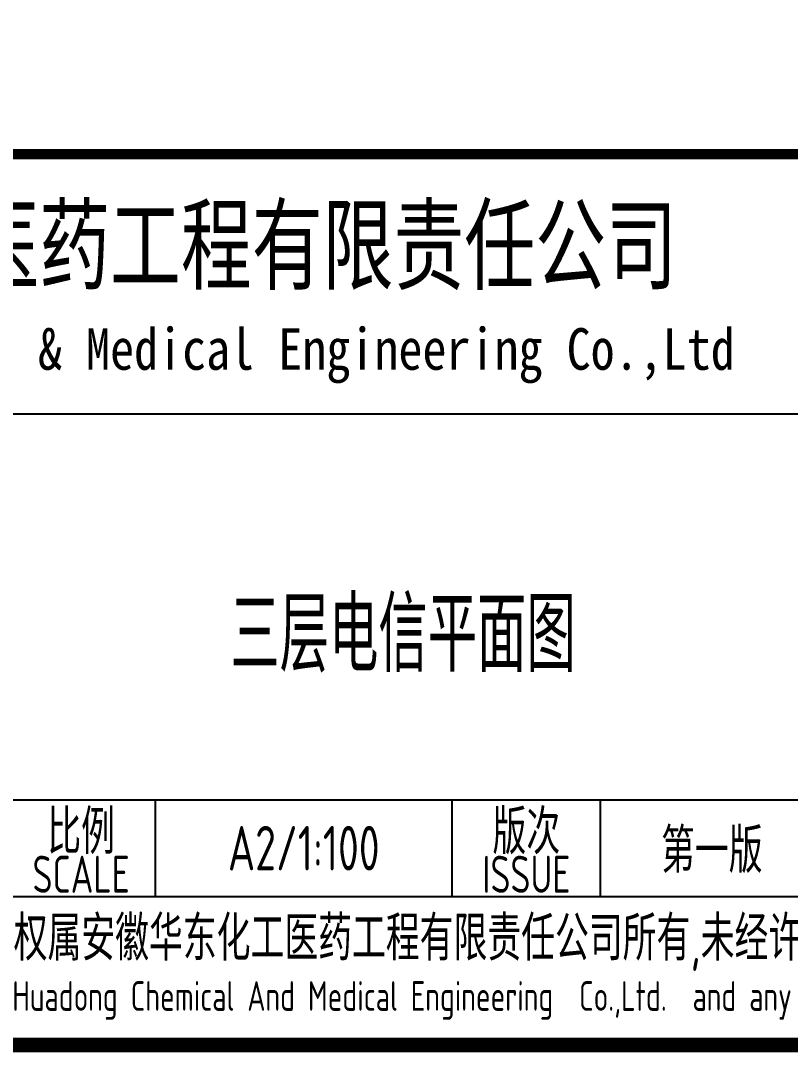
# Model space of a CAD drawing. Extents: x 6250600 to 6678662, y -692028 to -290561.
# Drawn here: x 6519257 to 6524444, y -511192 to -504242 of the extents above; entities that cross this region are included whole.
import ezdxf
from ezdxf.enums import TextEntityAlignment as Align

# ---------------------------------------------------------------- set-up
doc = ezdxf.new("R2010")
doc.units = 0
doc.header["$LTSCALE"] = 1000
doc.header["$MEASUREMENT"] = 0
doc.layers.get('0').update_dxf_attribs({"linetype": 'CONTINUOUS'})
doc.layers.add('PUB_TITLE', color=4, linetype='CONTINUOUS')
doc.styles.add('AHD', font='sceie.shx', dxfattribs={"width": 0.7, "bigfont": 'sceic.shx'})
doc.styles.add('ECEC_TQ_S', font='')
doc.styles.get('ECEC_TQ_S').set_extended_font_data('SimSun')

msp = doc.modelspace()

# ---------------------------------------------------------------- linework, layer by layer
for p, q in [((6513665, -506891.8), (6531665, -506891.8)), ((6513665, -509491.8), (6531665, -509491.8)), ((6520165, -510141.8), (6520165, -509491.8)), ((6522165, -510141.8), (6522165, -509491.8)), ((6523165, -510141.8), (6523165, -509491.8)), ((6513665, -510141.8), (6531665, -510141.8)), ((6513665, -511141.8), (6531665, -511141.8))]:
    msp.add_line(p, q)
msp.add_lwpolyline([(6531665, -505141.8, 70, 70, 0), (6513665, -505141.8, 70, 70, 0), (6513665, -511141.8, 0, 0, 0)], format="xyseb")
at = {"layer": 'PUB_TITLE', "color": 4, "const_width": 100}
msp.add_lwpolyline([(6475765, -511141.8), (6531665, -511141.8), (6531665, -471141.8), (6475765, -471141.8)], close=True, dxfattribs=at)

# ---------------------------------------------------------------- texts
for s, height, style, width, p in [('安徽华东化工医药工程有限责任公司', 500, 'ECEC_TQ_S', 0.7, (6519859.9, -505741.8)), ('安徽华东化工医药工程有限责任公司', 500, 'ECEC_TQ_S', 0.7, (6519859.9, -505741.8)), ('Anhui Huadong Chemical & Medical Engineering Co.,Ltd', 280, 'ECEC_TQ_S', 0.85, (6519859.9, -506491.8)), ('Anhui Huadong Chemical & Medical Engineering Co.,Ltd', 280, 'ECEC_TQ_S', 0.85, (6519859.9, -506491.8)), ('三层电信平面图', 500, 'AHD', 0.7, (6521833.8, -508355.5)), ('比例', 300, 'AHD', 0.8, (6519665, -509691.8)), ('比例', 300, 'AHD', 0.8, (6519665, -509691.8)), ('版次', 300, 'AHD', 0.8, (6522665, -509691.8)), ('版次', 300, 'AHD', 0.8, (6522665, -509691.8)), ('SCALE', 250, 'AHD', 0.8, (6519665, -509991.8)), ('SCALE', 250, 'AHD', 0.8, (6519665, -509991.8)), ('ISSUE', 250, 'AHD', 0.8, (6522665, -509991.8)), ('ISSUE', 250, 'AHD', 0.8, (6522665, -509991.8)), ('本文件专有权属安徽华东化工医药工程有限责任公司所有,未经许可不得复制或转让给第三方', 300, 'AHD', 0.8, (6522665, -510441.8)), ('本文件专有权属安徽华东化工医药工程有限责任公司所有,未经许可不得复制或转让给第三方', 300, 'AHD', 0.8, (6522665, -510441.8)), ('The proprietary right of this document belongs to Anhui Huadong Chemical And Medical Engineering  Co.,Ltd.  and any replication or transfer to the 3rd. side is forbidden without its permission. ', 200, 'AHD', 0.8, (6522665, -510841.8)), ('The proprietary right of this document belongs to Anhui Huadong Chemical And Medical Engineering  Co.,Ltd.  and any replication or transfer to the 3rd. side is forbidden without its permission. ', 200, 'AHD', 0.8, (6522665, -510841.8))]:
    msp.add_text(s, height=height, dxfattribs=dict(style=style, width=width)).set_placement(p, align=Align.MIDDLE)
at = {"style": 'AHD', "width": 0.8}
for tag, text, p in [('A2/1:100', '1:100', (6521165, -509816.8)), ('第一版', '0', (6523915, -509816.8))]:
    msp.add_attdef(tag, text=text, height=300, dxfattribs=at).set_placement(p, align=Align.MIDDLE)

doc.saveas('drawing.dxf')
